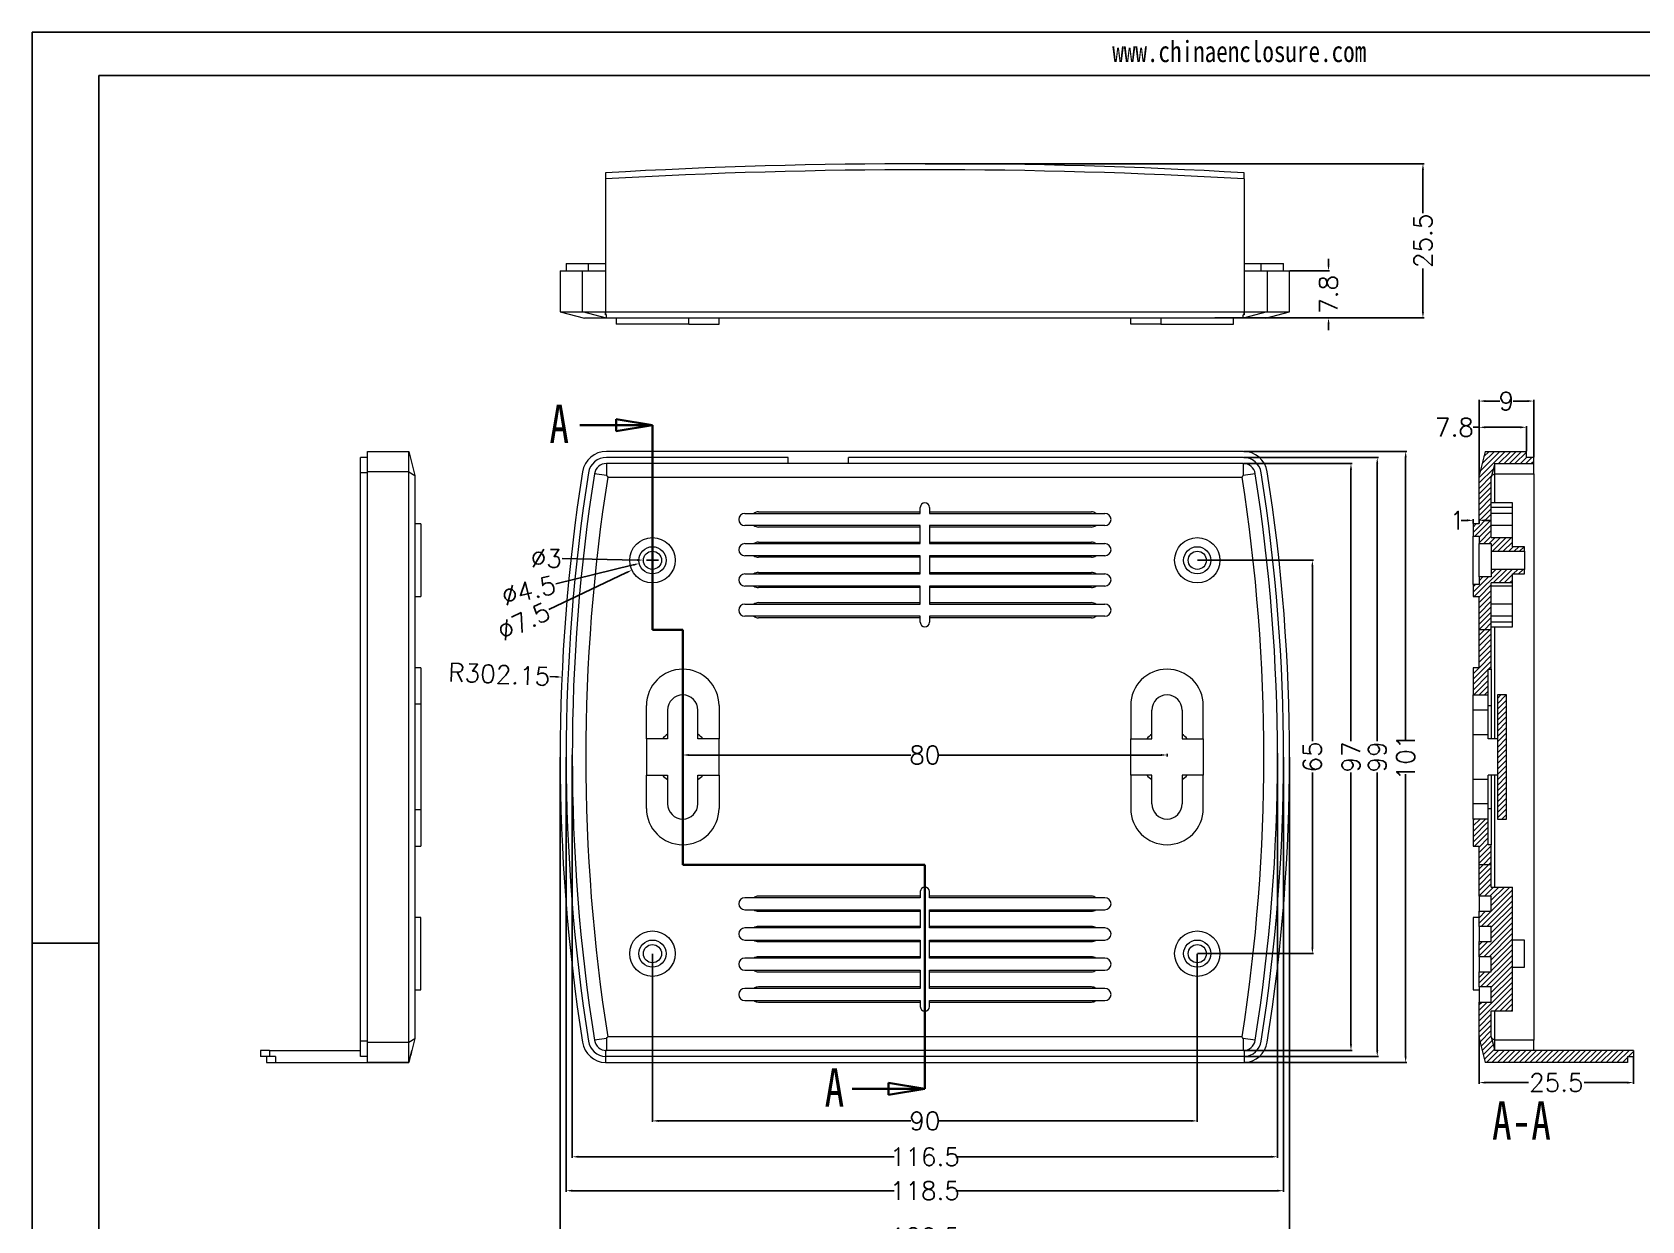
# Model space of a CAD drawing. Header units: inches. Extents: x 2543 to 3458, y 1126 to 1439.
# Drawn here: x 2543.4 to 2809.3, y 1230.3 to 1426.7 of the extents above; entities that cross this region are included whole.
import ezdxf

# ---------------------------------------------------------------- set-up
doc = ezdxf.new("R2010")
doc.units = ezdxf.units.IN
doc.header["$LTSCALE"] = 15
doc.linetypes.add('PHANTOM', pattern=[12.7, 6.35, -1.27, 1.27, -1.27, 1.27, -1.27])
doc.layers.add('文字', color=81, linetype='Continuous')
doc.styles.add('SLDTEXTSTYLE0', font='TXT', dxfattribs={"width": 0.75})
doc.styles.get("Standard").update_dxf_attribs({"font": 'txt', "bigfont": 'gbcbig.shx'})
doc.styles.add('宋体', font='', dxfattribs={"width": 0.8, "height": 3.5})
doc.styles.get('宋体').set_extended_font_data('SimSun')
doc.dimstyles.new('3', dxfattribs={"dimtxt": 3, "dimasz": 1, "dimexe": 0.18, "dimexo": 0.0625, "dimgap": 0.09, "dimtad": 0, "dimdsep": 46, "dimtxsty": 'Standard', "dimcen": 1, "dimclrd": 3, "dimclre": 3, "dimadec": 0, "dimazin": 2, "dimtfac": 1, "dimtofl": 0, "dimtmove": 0, "dimatfit": 3, "dimfxl": 1, "dimtolj": 1, "dimtzin": 0, "dimarcsym": 0})
pattern_1 = [(45, (-1850.97216, -191.9409), (-0.44901281, 0.44901281), [])]

# ---------------------------------------------------------------- blocks, each defined once
blk = doc.blocks.new('_CLOSED')
at = {"color": 0, "linetype": 'ByBlock', "lineweight": -2}
for p, q in [((-1, 0.166667), (0, 0)), ((-1, 0.166667), (-1, -0.166667)), ((0, 0), (-1, -0.166667)), ((0, 0), (-1, 0))]:
    blk.add_line(p, q, dxfattribs=at)
blk = doc.blocks.new('*D260')
at = {"color": 3, "lineweight": -2}
for p, q in [((2645.82, 1274.37), (2645.82, 1246.61)), ((2735.82, 1274.37), (2735.82, 1246.61)), ((2646.82, 1246.79), (2688.48, 1246.79)), ((2734.82, 1246.79), (2693.16, 1246.79))]:
    blk.add_line(p, q, dxfattribs=at)
at = {"color": 3}
for points in [[(2646.82, 1246.96), (2646.82, 1246.62), (2645.82, 1246.79)], [(2734.82, 1246.96), (2734.82, 1246.62), (2735.82, 1246.79)]]:
    blk.add_solid(points, dxfattribs=at)
at = {"layer": 'Defpoints', "color": 0}
for p in [(2645.82, 1274.43), (2735.82, 1274.43), (2735.82, 1246.79)]:
    blk.add_point(p, dxfattribs=at)
at = {"color": 0, "insert": (2690.82, 1246.79), "char_height": 3, "attachment_point": 5}
blk.add_mtext('\\A1;90', dxfattribs=at)
blk = doc.blocks.new('*D261')
at = {"color": 3, "lineweight": -2}
for p, q in [((2650.82, 1303.7), (2650.82, 1307.43)), ((2651.82, 1307.25), (2688.48, 1307.25)), ((2729.82, 1307.25), (2693.16, 1307.25)), ((2730.82, 1306.99), (2730.82, 1307.43))]:
    blk.add_line(p, q, dxfattribs=at)
at = {"color": 3}
for points in [[(2651.82, 1307.42), (2651.82, 1307.09), (2650.82, 1307.25)], [(2729.82, 1307.42), (2729.82, 1307.09), (2730.82, 1307.25)]]:
    blk.add_solid(points, dxfattribs=at)
at = {"layer": 'Defpoints', "color": 0}
for p in [(2730.82, 1307.25), (2730.82, 1306.93), (2650.82, 1303.64)]:
    blk.add_point(p, dxfattribs=at)
at = {"color": 0, "insert": (2690.82, 1307.25), "char_height": 3, "attachment_point": 5}
blk.add_mtext('\\A1;80', dxfattribs=at)
blk = doc.blocks.new('*D262')
at = {"color": 3, "lineweight": -2}
for p, q in [((2632.57, 1307.29), (2632.57, 1240.68)), ((2749.07, 1307.57), (2749.07, 1240.68)), ((2633.57, 1240.86), (2685.73, 1240.86)), ((2748.07, 1240.86), (2695.91, 1240.86))]:
    blk.add_line(p, q, dxfattribs=at)
at = {"color": 3}
for points in [[(2633.57, 1241.03), (2633.57, 1240.7), (2632.57, 1240.86)], [(2748.07, 1241.03), (2748.07, 1240.7), (2749.07, 1240.86)]]:
    blk.add_solid(points, dxfattribs=at)
at = {"layer": 'Defpoints', "color": 0}
for p in [(2632.57, 1307.36), (2749.07, 1307.63), (2749.07, 1240.86)]:
    blk.add_point(p, dxfattribs=at)
at = {"color": 0, "insert": (2690.82, 1240.86), "char_height": 3, "attachment_point": 5}
blk.add_mtext('\\A1;116.5', dxfattribs=at)
blk = doc.blocks.new('*D263')
at = {"color": 3, "lineweight": -2}
for p, q in [((2631.57, 1306.87), (2631.57, 1235.08)), ((2750.07, 1306.87), (2750.07, 1235.08)), ((2632.57, 1235.26), (2685.73, 1235.26)), ((2749.07, 1235.26), (2695.91, 1235.26))]:
    blk.add_line(p, q, dxfattribs=at)
at = {"color": 3}
for points in [[(2632.57, 1235.42), (2632.57, 1235.09), (2631.57, 1235.26)], [(2749.07, 1235.42), (2749.07, 1235.09), (2750.07, 1235.26)]]:
    blk.add_solid(points, dxfattribs=at)
at = {"layer": 'Defpoints', "color": 0}
for p in [(2631.57, 1306.93), (2750.07, 1306.93), (2631.57, 1235.26)]:
    blk.add_point(p, dxfattribs=at)
at = {"color": 0, "insert": (2690.82, 1235.26), "char_height": 3, "attachment_point": 5}
blk.add_mtext('\\A1;118.5', dxfattribs=at)
blk = doc.blocks.new('*D264')
at = {"color": 3, "lineweight": -2}
for p, q in [((2630.57, 1306.87), (2630.57, 1227.43)), ((2751.07, 1306.87), (2751.07, 1227.43)), ((2631.57, 1227.61), (2685.48, 1227.61)), ((2750.07, 1227.61), (2696.16, 1227.61))]:
    blk.add_line(p, q, dxfattribs=at)
at = {"color": 3}
for points in [[(2631.57, 1227.78), (2631.57, 1227.45), (2630.57, 1227.61)], [(2750.07, 1227.78), (2750.07, 1227.45), (2751.07, 1227.61)]]:
    blk.add_solid(points, dxfattribs=at)
at = {"layer": 'Defpoints', "color": 0}
for p in [(2630.57, 1306.93), (2751.07, 1306.93), (2630.57, 1227.61)]:
    blk.add_point(p, dxfattribs=at)
at = {"color": 0, "insert": (2690.82, 1227.61), "char_height": 3, "attachment_point": 5}
blk.add_mtext('\\A1;120.5', dxfattribs=at)
blk = doc.blocks.new('*D265')
at = {"color": 3, "lineweight": -2}
for p, q in [((2735.88, 1339.43), (2755.02, 1339.43)), ((2754.84, 1338.43), (2754.84, 1309.52)), ((2754.84, 1275.43), (2754.84, 1304.34)), ((2735.88, 1274.43), (2755.02, 1274.43))]:
    blk.add_line(p, q, dxfattribs=at)
at = {"color": 3}
for points in [[(2754.67, 1338.43), (2755, 1338.43), (2754.84, 1339.43)], [(2754.67, 1275.43), (2755, 1275.43), (2754.84, 1274.43)]]:
    blk.add_solid(points, dxfattribs=at)
at = {"layer": 'Defpoints', "color": 0}
for p in [(2735.82, 1339.43), (2735.82, 1274.43), (2754.84, 1274.43)]:
    blk.add_point(p, dxfattribs=at)
at = {"color": 0, "insert": (2754.84, 1306.93), "char_height": 3, "attachment_point": 5, "rotation": 90}
blk.add_mtext('\\A1;65', dxfattribs=at)
blk = doc.blocks.new('*D266')
at = {"color": 3, "lineweight": -2}
for p, q in [((2743.49, 1355.43), (2761.39, 1355.43)), ((2761.21, 1354.43), (2761.21, 1309.52)), ((2761.21, 1259.43), (2761.21, 1304.34)), ((2743.49, 1258.43), (2761.39, 1258.43))]:
    blk.add_line(p, q, dxfattribs=at)
at = {"color": 3}
for points in [[(2761.04, 1354.43), (2761.38, 1354.43), (2761.21, 1355.43)], [(2761.04, 1259.43), (2761.38, 1259.43), (2761.21, 1258.43)]]:
    blk.add_solid(points, dxfattribs=at)
at = {"layer": 'Defpoints', "color": 0}
for p in [(2743.42, 1355.43), (2743.42, 1258.43), (2761.21, 1258.43)]:
    blk.add_point(p, dxfattribs=at)
at = {"color": 0, "insert": (2761.21, 1306.93), "char_height": 3, "attachment_point": 5, "rotation": 90}
blk.add_mtext('\\A1;97', dxfattribs=at)
blk = doc.blocks.new('*D267')
at = {"color": 3, "lineweight": -2}
for p, q in [((2743.49, 1356.43), (2765.73, 1356.43)), ((2765.55, 1355.43), (2765.55, 1309.52)), ((2765.55, 1258.43), (2765.55, 1304.34)), ((2743.63, 1257.43), (2765.73, 1257.43))]:
    blk.add_line(p, q, dxfattribs=at)
at = {"color": 3}
for points in [[(2765.39, 1355.43), (2765.72, 1355.43), (2765.55, 1356.43)], [(2765.39, 1258.43), (2765.72, 1258.43), (2765.55, 1257.43)]]:
    blk.add_solid(points, dxfattribs=at)
at = {"layer": 'Defpoints', "color": 0}
for p in [(2743.42, 1356.43), (2765.55, 1356.43), (2743.57, 1257.43)]:
    blk.add_point(p, dxfattribs=at)
at = {"color": 0, "insert": (2765.55, 1306.93), "char_height": 3, "attachment_point": 5, "rotation": 90}
blk.add_mtext('\\A1;99', dxfattribs=at)
blk = doc.blocks.new('*D268')
at = {"color": 3, "lineweight": -2}
for p, q in [((2743.49, 1357.43), (2770.42, 1357.43)), ((2770.24, 1356.43), (2770.24, 1309.77)), ((2770.24, 1257.43), (2770.24, 1304.09)), ((2743.49, 1256.43), (2770.42, 1256.43))]:
    blk.add_line(p, q, dxfattribs=at)
at = {"color": 3}
for points in [[(2770.08, 1356.43), (2770.41, 1356.43), (2770.24, 1357.43)], [(2770.08, 1257.43), (2770.41, 1257.43), (2770.24, 1256.43)]]:
    blk.add_solid(points, dxfattribs=at)
at = {"layer": 'Defpoints', "color": 0}
for p in [(2743.42, 1357.43), (2743.42, 1256.43), (2770.24, 1256.43)]:
    blk.add_point(p, dxfattribs=at)
at = {"color": 0, "insert": (2770.24, 1306.93), "char_height": 3, "attachment_point": 5, "rotation": 90}
blk.add_mtext('\\A1;101', dxfattribs=at)
blk = doc.blocks.new('*D269')
at = {"color": 3, "lineweight": -2}
for p, q in [((2782.39, 1361.41), (2781.39, 1361.41)), ((2782.39, 1353.49), (2782.39, 1361.59)), ((2789.19, 1361.41), (2783.39, 1361.41)), ((2790.19, 1357.49), (2790.19, 1361.59))]:
    blk.add_line(p, q, dxfattribs=at)
at = {"color": 3}
for points in [[(2783.39, 1361.57), (2783.39, 1361.24), (2782.39, 1361.41)], [(2789.19, 1361.57), (2789.19, 1361.24), (2790.19, 1361.41)]]:
    blk.add_solid(points, dxfattribs=at)
at = {"layer": 'Defpoints', "color": 0}
for p in [(2790.19, 1361.41), (2790.19, 1357.43), (2782.39, 1353.43)]:
    blk.add_point(p, dxfattribs=at)
at = {"color": 0, "insert": (2778.3, 1361.41), "char_height": 3, "attachment_point": 5}
blk.add_mtext('\\A1;7.8', dxfattribs=at)
blk = doc.blocks.new('*D270')
at = {"color": 3, "lineweight": -2}
for p, q in [((2782.39, 1353.49), (2782.39, 1365.92)), ((2783.39, 1365.74), (2785.8, 1365.74)), ((2790.39, 1365.74), (2787.98, 1365.74)), ((2791.39, 1356.49), (2791.39, 1365.92))]:
    blk.add_line(p, q, dxfattribs=at)
at = {"color": 3}
for points in [[(2783.39, 1365.91), (2783.39, 1365.58), (2782.39, 1365.74)], [(2790.39, 1365.91), (2790.39, 1365.58), (2791.39, 1365.74)]]:
    blk.add_solid(points, dxfattribs=at)
at = {"layer": 'Defpoints', "color": 0}
for p in [(2791.39, 1365.74), (2791.39, 1356.43), (2782.39, 1353.43)]:
    blk.add_point(p, dxfattribs=at)
at = {"color": 0, "insert": (2786.89, 1365.74), "char_height": 3, "attachment_point": 5}
blk.add_mtext('\\A1;9', dxfattribs=at)
blk = doc.blocks.new('*D271')
at = {"color": 3, "lineweight": -2}
for p, q in [((2780.39, 1346.03), (2779.39, 1346.03)), ((2781.39, 1345.49), (2781.39, 1346.21)), ((2782.39, 1345.49), (2782.39, 1346.21)), ((2783.39, 1346.03), (2784.39, 1346.03))]:
    blk.add_line(p, q, dxfattribs=at)
at = {"color": 3}
for points in [[(2780.39, 1346.2), (2780.39, 1345.86), (2781.39, 1346.03)], [(2783.39, 1346.2), (2783.39, 1345.86), (2782.39, 1346.03)]]:
    blk.add_solid(points, dxfattribs=at)
at = {"layer": 'Defpoints', "color": 0}
for p in [(2781.39, 1346.03), (2781.39, 1345.43), (2782.39, 1345.43)]:
    blk.add_point(p, dxfattribs=at)
at = {"color": 0, "insert": (2778.8, 1346.03), "char_height": 3, "attachment_point": 5}
blk.add_mtext('\\A1;1', dxfattribs=at)
blk = doc.blocks.new('*D272')
at = {"color": 3, "lineweight": -2}
for p, q in [((2782.39, 1260.89), (2782.39, 1252.94)), ((2807.89, 1257.37), (2807.89, 1252.94)), ((2783.39, 1253.12), (2790.55, 1253.12)), ((2806.89, 1253.12), (2799.73, 1253.12))]:
    blk.add_line(p, q, dxfattribs=at)
at = {"color": 3}
for points in [[(2783.39, 1253.28), (2783.39, 1252.95), (2782.39, 1253.12)], [(2806.89, 1253.28), (2806.89, 1252.95), (2807.89, 1253.12)]]:
    blk.add_solid(points, dxfattribs=at)
at = {"layer": 'Defpoints', "color": 0}
for p in [(2782.39, 1260.95), (2807.89, 1257.43), (2807.89, 1253.12)]:
    blk.add_point(p, dxfattribs=at)
at = {"color": 0, "insert": (2795.14, 1253.12), "char_height": 3, "attachment_point": 5}
blk.add_mtext('\\A1;25.5', dxfattribs=at)
blk = doc.blocks.new('*D273')
at = {"color": 3, "lineweight": -2}
for p, q in [((2645.82, 1338.43), (2645.82, 1340.43)), ((2630.88, 1339.71), (2643.32, 1339.47)), ((2644.82, 1339.43), (2646.82, 1339.43))]:
    blk.add_line(p, q, dxfattribs=at)
at = {"color": 3}
blk.add_solid([(2643.32, 1339.64), (2643.32, 1339.31), (2644.32, 1339.46)], dxfattribs=at)
at = {"layer": 'Defpoints', "color": 0}
for p in [(2644.32, 1339.46), (2647.32, 1339.4)]:
    blk.add_point(p, dxfattribs=at)
at = {"color": 0, "insert": (2628.29, 1339.75), "char_height": 3, "attachment_point": 5, "rotation": 358.9368}
blk.add_mtext('\\A1;∅3', dxfattribs=at)
blk = doc.blocks.new('*D274')
at = {"color": 3, "lineweight": -2}
for p, q in [((2645.82, 1338.43), (2645.82, 1340.43)), ((2629.84, 1335.54), (2642.66, 1338.66)), ((2644.82, 1339.43), (2646.82, 1339.43))]:
    blk.add_line(p, q, dxfattribs=at)
at = {"color": 3}
blk.add_solid([(2642.62, 1338.82), (2642.7, 1338.5), (2643.64, 1338.9)], dxfattribs=at)
at = {"layer": 'Defpoints', "color": 0}
for p in [(2643.64, 1338.9), (2648.01, 1339.96)]:
    blk.add_point(p, dxfattribs=at)
at = {"color": 0, "insert": (2625.38, 1334.45), "char_height": 3, "attachment_point": 5, "rotation": 13.6869}
blk.add_mtext('\\A1;∅4.5', dxfattribs=at)
blk = doc.blocks.new('*D275')
at = {"color": 3, "lineweight": -2}
for p, q in [((2645.82, 1338.43), (2645.82, 1340.43)), ((2644.82, 1339.43), (2646.82, 1339.43)), ((2628.71, 1331.29), (2641.53, 1337.39))]:
    blk.add_line(p, q, dxfattribs=at)
at = {"color": 3}
blk.add_solid([(2641.46, 1337.54), (2641.6, 1337.24), (2642.44, 1337.82)], dxfattribs=at)
at = {"layer": 'Defpoints', "color": 0}
for p in [(2649.21, 1341.04), (2642.44, 1337.82)]:
    blk.add_point(p, dxfattribs=at)
at = {"color": 0, "insert": (2624.57, 1329.32), "char_height": 3, "attachment_point": 5, "rotation": 25.4395}
blk.add_mtext('\\A1;∅7.5', dxfattribs=at)
blk = doc.blocks.new('*D276')
at = {"color": 3, "lineweight": -2}
for p, q in [((2628.86, 1320.21), (2629.86, 1320.17)), ((2931.73, 1306.93), (2933.73, 1306.93)), ((2932.73, 1305.93), (2932.73, 1307.93))]:
    blk.add_line(p, q, dxfattribs=at)
at = {"color": 3}
blk.add_solid([(2629.87, 1320.34), (2629.85, 1320), (2630.86, 1320.13)], dxfattribs=at)
at = {"layer": 'Defpoints', "color": 0}
for p in [(2630.86, 1320.13), (2932.73, 1306.93)]:
    blk.add_point(p, dxfattribs=at)
at = {"color": 0, "insert": (2620.53, 1320.58), "char_height": 3, "attachment_point": 5, "rotation": 357.4963}
blk.add_mtext('\\A1;R302.15', dxfattribs=at)
blk = doc.blocks.new('*D283')
at = {"color": 3, "lineweight": -2}
for p, q in [((2690.88, 1404.97), (2773.28, 1404.97)), ((2773.1, 1403.97), (2773.1, 1396.81)), ((2773.1, 1380.47), (2773.1, 1387.63)), ((2740.77, 1379.47), (2773.28, 1379.47))]:
    blk.add_line(p, q, dxfattribs=at)
at = {"color": 3}
for points in [[(2772.93, 1403.97), (2773.27, 1403.97), (2773.1, 1404.97)], [(2772.93, 1380.47), (2773.27, 1380.47), (2773.1, 1379.47)]]:
    blk.add_solid(points, dxfattribs=at)
at = {"layer": 'Defpoints', "color": 0}
for p in [(2690.82, 1404.97), (2773.1, 1404.97), (2740.71, 1379.47)]:
    blk.add_point(p, dxfattribs=at)
at = {"color": 0, "insert": (2773.1, 1392.22), "char_height": 3, "attachment_point": 5, "rotation": 90}
blk.add_mtext('\\A1;25.5', dxfattribs=at)
blk = doc.blocks.new('*D284')
at = {"color": 3, "lineweight": -2}
for p, q in [((2757.5, 1388.27), (2757.5, 1389.27)), ((2751.13, 1387.27), (2757.68, 1387.27)), ((2738.7, 1379.47), (2757.68, 1379.47)), ((2757.5, 1378.47), (2757.5, 1377.47))]:
    blk.add_line(p, q, dxfattribs=at)
at = {"color": 3}
for points in [[(2757.34, 1388.27), (2757.67, 1388.27), (2757.5, 1387.27)], [(2757.34, 1378.47), (2757.67, 1378.47), (2757.5, 1379.47)]]:
    blk.add_solid(points, dxfattribs=at)
at = {"layer": 'Defpoints', "color": 0}
for p in [(2751.07, 1387.27), (2757.5, 1387.27), (2738.64, 1379.47)]:
    blk.add_point(p, dxfattribs=at)
at = {"color": 0, "insert": (2757.5, 1383.37), "char_height": 3, "attachment_point": 5, "rotation": 90}
blk.add_mtext('\\A1;7.8', dxfattribs=at)

msp = doc.modelspace()

# ---------------------------------------------------------------- hatches: boundary and pattern name
at = {"linetype": 'Continuous', "lineweight": 0}
h = msp.add_hatch(dxfattribs=at)
h.set_pattern_fill('ANSI31', color=4, scale=0.2, style=0)
h.set_pattern_definition(pattern_1)
h.paths.add_polyline_path([(2784.954, 1355.428), (2791.392, 1355.428), (2791.392, 1356.428), (2790.192, 1356.428), (2790.192, 1357.428), (2783.392, 1357.428), (2782.392, 1353.428), (2782.392, 1345.428), (2781.392, 1345.428), (2781.392, 1343.428), (2782.392, 1343.428), (2782.392, 1342.178), (2784.392, 1342.178), (2784.392, 1340.928), (2789.892, 1340.928), (2789.892, 1341.678), (2787.892, 1341.678), (2787.892, 1343.178), (2784.392, 1343.178), (2784.392, 1353.181)], flags=0)
h = msp.add_hatch(dxfattribs=at)
h.set_pattern_fill('ANSI31', color=4, scale=0.2, style=0)
h.set_pattern_definition(pattern_1)
h.paths.add_polyline_path([(2782.392, 1327.939), (2784.392, 1327.939), (2784.392, 1335.678), (2787.892, 1335.678), (2787.892, 1337.178), (2789.892, 1337.178), (2789.892, 1337.928), (2784.392, 1337.928), (2784.392, 1336.678), (2782.392, 1336.678), (2782.392, 1335.428), (2781.392, 1335.428), (2781.392, 1333.428), (2782.392, 1333.428)], flags=0)
h = msp.add_hatch(dxfattribs=at)
h.set_pattern_fill('ANSI31', color=4, scale=0.2, style=0)
h.set_pattern_definition(pattern_1)
h.paths.add_polyline_path([(2782.392, 1327.939), (2782.392, 1321.678), (2781.392, 1321.678), (2781.392, 1317.178), (2783.892, 1317.178), (2783.892, 1321.428), (2784.392, 1321.428), (2784.392, 1327.939)], flags=0)
h = msp.add_hatch(dxfattribs=at)
h.set_pattern_fill('ANSI31', color=4, scale=0.2, style=0)
h.set_pattern_definition(pattern_1)
h.paths.add_polyline_path([(2785.392, 1317.178), (2785.392, 1296.678), (2786.892, 1296.678), (2786.892, 1317.178)], flags=0)
h = msp.add_hatch(dxfattribs=at)
h.set_pattern_fill('ANSI31', color=4, scale=0.2, style=0)
h.set_pattern_definition(pattern_1)
h.paths.add_polyline_path([(2782.392, 1292.178), (2782.392, 1289.096), (2784.392, 1289.096), (2784.392, 1292.428), (2783.892, 1292.428), (2783.892, 1296.678), (2781.392, 1296.678), (2781.392, 1292.178)], flags=0)
h = msp.add_hatch(dxfattribs=at)
h.set_pattern_fill('ANSI31', color=4, scale=0.2, style=0)
h.set_pattern_definition(pattern_1)
h.paths.add_polyline_path([(2782.392, 1289.096), (2782.392, 1283.928), (2784.392, 1283.928), (2784.392, 1281.428), (2782.392, 1281.428), (2782.392, 1278.928), (2784.392, 1278.928), (2784.392, 1276.428), (2782.392, 1276.428), (2782.392, 1273.928), (2784.392, 1273.928), (2784.392, 1271.428), (2782.392, 1271.428), (2782.392, 1268.928), (2784.392, 1268.928), (2784.392, 1266.428), (2782.392, 1266.428), (2782.392, 1260.428), (2783.392, 1256.428), (2806.892, 1256.428), (2806.892, 1257.428), (2807.892, 1257.428), (2807.892, 1258.428), (2784.954, 1258.428), (2784.392, 1260.674), (2784.392, 1264.928), (2787.892, 1264.928), (2787.892, 1285.428), (2784.392, 1285.428), (2784.392, 1289.096)], flags=0)

# ---------------------------------------------------------------- linework, layer by layer
for p, q in [((2543.358, 1426.7), (2969.119, 1426.7)), ((2543.358, 1426.7), (2543.358, 1125.657)), ((2554.375, 1419.533), (2961.952, 1419.533)), ((2554.375, 1419.533), (2554.375, 1132.824)), ((2554.375, 1276.179), (2543.358, 1276.179)), ((2543.358, 1265.029), (2543.358, 1125.657))]:
    msp.add_line(p, q)
at = {"color": 7, "linetype": 'Continuous', "lineweight": 15}
for p, q in [((2638.071, 1403.465), (2638.071, 1402.464)), ((2638.071, 1402.464), (2638.071, 1380.465)), ((2743.571, 1402.464), (2743.571, 1403.465)), ((2743.571, 1402.464), (2743.571, 1380.465)), ((2631.571, 1388.465), (2631.571, 1387.265)), ((2631.571, 1388.465), (2635.257, 1388.465)), ((2635.257, 1387.265), (2635.257, 1388.465)), ((2635.257, 1388.465), (2638.071, 1388.465)), ((2743.571, 1388.465), (2746.386, 1388.465)), ((2746.386, 1387.265), (2746.386, 1388.465)), ((2746.386, 1388.465), (2750.071, 1388.465)), ((2750.071, 1387.265), (2750.071, 1388.465)), ((2630.571, 1387.265), (2630.571, 1380.465)), ((2630.571, 1387.265), (2634.269, 1387.265)), ((2634.269, 1380.465), (2634.269, 1387.265)), ((2634.269, 1387.265), (2638.071, 1387.265)), ((2743.571, 1387.265), (2747.374, 1387.265)), ((2747.374, 1387.265), (2747.374, 1380.465)), ((2747.374, 1387.265), (2751.071, 1387.265)), ((2751.071, 1380.465), (2751.071, 1387.265)), ((2630.571, 1380.465), (2634.571, 1379.465)), ((2630.571, 1380.465), (2634.269, 1380.465)), ((2634.269, 1380.465), (2638.071, 1380.465)), ((2638.22, 1379.465), (2634.269, 1380.465)), ((2638.071, 1380.465), (2743.571, 1380.465)), ((2638.071, 1379.965), (2638.071, 1380.465)), ((2747.374, 1380.465), (2743.423, 1379.465)), ((2743.571, 1380.465), (2743.571, 1379.965)), ((2743.571, 1380.465), (2747.374, 1380.465)), ((2747.071, 1379.465), (2751.071, 1380.465)), ((2747.374, 1380.465), (2751.071, 1380.465)), ((2638.22, 1379.465), (2634.571, 1379.465)), ((2638.22, 1379.965), (2638.071, 1379.965)), ((2638.22, 1379.465), (2638.22, 1379.965)), ((2743.423, 1379.465), (2638.22, 1379.465)), ((2639.821, 1379.465), (2639.821, 1378.465)), ((2651.821, 1378.465), (2639.821, 1378.465)), ((2651.821, 1378.465), (2651.821, 1379.465)), ((2651.821, 1378.465), (2656.821, 1378.465)), ((2656.821, 1378.465), (2656.821, 1379.465)), ((2724.821, 1378.465), (2724.821, 1379.465)), ((2729.821, 1378.465), (2724.821, 1378.465)), ((2729.821, 1379.465), (2729.821, 1378.465)), ((2729.821, 1378.465), (2741.821, 1378.465)), ((2741.821, 1378.465), (2741.821, 1379.465)), ((2743.571, 1379.965), (2743.423, 1379.965)), ((2743.423, 1379.465), (2743.423, 1379.965)), ((2747.071, 1379.465), (2743.423, 1379.465)), ((2598.77, 1356.428), (2597.57, 1356.428)), ((2597.57, 1353.896), (2597.57, 1356.428)), ((2598.77, 1357.428), (2605.57, 1357.428)), ((2598.77, 1354.052), (2598.77, 1357.428)), ((2605.57, 1357.428), (2606.57, 1353.428)), ((2605.57, 1354.052), (2605.57, 1357.428)), ((2743.423, 1357.428), (2638.22, 1357.428)), ((2668.22, 1356.428), (2638.22, 1356.428)), ((2668.22, 1355.428), (2668.22, 1356.428)), ((2678.22, 1355.428), (2678.22, 1356.428)), ((2743.423, 1356.428), (2678.22, 1356.428)), ((2783.392, 1357.428), (2782.392, 1353.428)), ((2783.392, 1357.428), (2790.192, 1357.428)), ((2790.192, 1356.428), (2790.192, 1357.428)), ((2791.392, 1356.428), (2790.192, 1356.428)), ((2791.392, 1355.428), (2791.392, 1356.428)), ((2598.77, 1353.896), (2597.57, 1353.896)), ((2597.57, 1259.96), (2597.57, 1353.896)), ((2605.57, 1354.052), (2598.77, 1354.052)), ((2598.77, 1259.804), (2598.77, 1354.052)), ((2605.57, 1259.804), (2605.57, 1354.052)), ((2605.57, 1354.052), (2606.57, 1353.428)), ((2606.57, 1353.428), (2606.57, 1260.428)), ((2638.22, 1353.428), (2636.244, 1353.74)), ((2668.22, 1355.428), (2638.22, 1355.428)), ((2638.22, 1355.428), (2638.22, 1353.428)), ((2678.22, 1355.428), (2668.22, 1355.428)), ((2743.423, 1355.428), (2678.22, 1355.428)), ((2743.423, 1355.428), (2743.423, 1353.428)), ((2745.399, 1353.74), (2743.423, 1353.428)), ((2782.392, 1345.428), (2782.392, 1353.428)), ((2784.954, 1355.428), (2784.392, 1353.181)), ((2784.954, 1353.74), (2784.454, 1353.428)), ((2784.954, 1355.428), (2791.392, 1355.428)), ((2784.954, 1353.74), (2784.954, 1355.428)), ((2784.954, 1348.928), (2784.954, 1353.74)), ((2784.954, 1353.74), (2791.392, 1353.74)), ((2791.392, 1353.74), (2791.392, 1355.428)), ((2791.392, 1353.74), (2791.392, 1260.116)), ((2638.43, 1353.181), (2743.213, 1353.181)), ((2784.392, 1343.178), (2784.392, 1353.181)), ((2690.071, 1347.178), (2690.071, 1348.178)), ((2691.571, 1348.178), (2691.571, 1347.178)), ((2787.892, 1348.928), (2784.392, 1348.928)), ((2787.892, 1348.178), (2784.392, 1348.178)), ((2787.892, 1348.178), (2787.892, 1348.928)), ((2787.892, 1347.178), (2787.892, 1348.178)), ((2661.071, 1347.178), (2690.071, 1347.178)), ((2663.321, 1347.428), (2690.071, 1347.428)), ((2691.571, 1347.428), (2718.321, 1347.428)), ((2691.571, 1347.178), (2720.571, 1347.178)), ((2787.892, 1347.178), (2784.392, 1347.178)), ((2787.892, 1345.178), (2787.892, 1347.178)), ((2607.57, 1345.428), (2606.57, 1345.428)), ((2607.57, 1345.428), (2607.57, 1333.428)), ((2690.071, 1345.178), (2661.071, 1345.178)), ((2690.071, 1344.928), (2663.321, 1344.928)), ((2690.071, 1342.178), (2690.071, 1345.178)), ((2691.571, 1345.178), (2691.571, 1342.178)), ((2720.571, 1345.178), (2691.571, 1345.178)), ((2718.321, 1344.928), (2691.571, 1344.928)), ((2781.392, 1345.428), (2781.392, 1343.428)), ((2782.392, 1345.428), (2781.392, 1345.428)), ((2781.392, 1343.428), (2782.392, 1343.428)), ((2781.392, 1335.428), (2781.392, 1343.428)), ((2782.392, 1343.428), (2782.392, 1342.178)), ((2787.892, 1345.178), (2784.392, 1345.178)), ((2784.392, 1343.178), (2787.892, 1343.178)), ((2787.892, 1343.178), (2787.892, 1345.178)), ((2787.892, 1341.678), (2787.892, 1343.178)), ((2661.071, 1342.178), (2690.071, 1342.178)), ((2690.071, 1340.178), (2661.071, 1340.178)), ((2663.321, 1342.428), (2690.071, 1342.428)), ((2690.071, 1337.178), (2690.071, 1340.178)), ((2691.571, 1342.428), (2718.321, 1342.428)), ((2691.571, 1342.178), (2720.571, 1342.178)), ((2691.571, 1340.178), (2691.571, 1337.178)), ((2720.571, 1340.178), (2691.571, 1340.178)), ((2782.392, 1342.178), (2784.392, 1342.178)), ((2782.392, 1336.678), (2782.392, 1342.178)), ((2784.392, 1342.178), (2784.392, 1340.928)), ((2784.392, 1340.928), (2789.892, 1340.928)), ((2784.392, 1340.928), (2784.392, 1337.928)), ((2789.892, 1341.678), (2787.892, 1341.678)), ((2789.892, 1340.928), (2789.892, 1341.678)), ((2789.892, 1340.928), (2789.892, 1337.928)), ((2690.071, 1339.928), (2663.321, 1339.928)), ((2718.321, 1339.928), (2691.571, 1339.928)), ((2784.392, 1337.928), (2784.392, 1336.678)), ((2789.892, 1337.928), (2784.392, 1337.928)), ((2789.892, 1337.178), (2789.892, 1337.928)), ((2661.071, 1337.178), (2690.071, 1337.178)), ((2690.071, 1335.178), (2661.071, 1335.178)), ((2663.321, 1337.428), (2690.071, 1337.428)), ((2690.071, 1334.928), (2663.321, 1334.928)), ((2690.071, 1332.178), (2690.071, 1335.178)), ((2691.571, 1337.428), (2718.321, 1337.428)), ((2691.571, 1337.178), (2720.571, 1337.178)), ((2691.571, 1335.178), (2691.571, 1332.178)), ((2720.571, 1335.178), (2691.571, 1335.178)), ((2718.321, 1334.928), (2691.571, 1334.928)), ((2782.392, 1335.428), (2781.392, 1335.428)), ((2781.392, 1335.428), (2781.392, 1333.428)), ((2782.392, 1336.678), (2782.392, 1335.428)), ((2784.392, 1336.678), (2782.392, 1336.678)), ((2787.892, 1335.678), (2784.392, 1335.678)), ((2784.392, 1327.939), (2784.392, 1335.678)), ((2787.892, 1335.178), (2784.392, 1335.178)), ((2787.892, 1337.178), (2789.892, 1337.178)), ((2787.892, 1335.678), (2787.892, 1337.178)), ((2787.892, 1335.178), (2787.892, 1335.678)), ((2787.892, 1332.178), (2787.892, 1335.178)), ((2606.57, 1333.428), (2607.57, 1333.428)), ((2661.071, 1332.178), (2690.071, 1332.178)), ((2663.321, 1332.428), (2690.071, 1332.428)), ((2691.571, 1332.428), (2718.321, 1332.428)), ((2691.571, 1332.178), (2720.571, 1332.178)), ((2781.392, 1333.428), (2782.392, 1333.428)), ((2782.392, 1327.939), (2782.392, 1333.428)), ((2787.892, 1332.178), (2784.392, 1332.178)), ((2787.892, 1330.178), (2787.892, 1332.178)), ((2690.071, 1330.178), (2661.071, 1330.178)), ((2690.071, 1329.928), (2663.321, 1329.928)), ((2690.071, 1329.178), (2690.071, 1330.178)), ((2691.571, 1330.178), (2691.571, 1329.178)), ((2720.571, 1330.178), (2691.571, 1330.178)), ((2718.321, 1329.928), (2691.571, 1329.928)), ((2787.892, 1330.178), (2784.392, 1330.178)), ((2787.892, 1329.178), (2787.892, 1330.178)), ((2784.392, 1327.939), (2782.392, 1327.939)), ((2782.392, 1321.678), (2782.392, 1327.939)), ((2787.892, 1329.178), (2784.392, 1329.178)), ((2784.392, 1328.428), (2787.892, 1328.428)), ((2784.392, 1321.428), (2784.392, 1327.939)), ((2784.954, 1309.928), (2784.954, 1328.428)), ((2787.892, 1328.428), (2787.892, 1329.178)), ((2607.57, 1321.678), (2606.57, 1321.678)), ((2607.57, 1321.678), (2607.57, 1315.678)), ((2782.392, 1321.678), (2781.392, 1321.678)), ((2781.392, 1321.678), (2781.392, 1317.178)), ((2783.892, 1321.428), (2784.392, 1321.428)), ((2783.892, 1317.178), (2783.892, 1321.428)), ((2784.392, 1321.428), (2784.392, 1315.428)), ((2781.392, 1317.178), (2783.892, 1317.178)), ((2781.392, 1314.678), (2781.392, 1317.178)), ((2783.892, 1314.678), (2783.892, 1317.178)), ((2786.892, 1317.178), (2785.392, 1317.178)), ((2785.392, 1317.178), (2785.392, 1296.678)), ((2786.892, 1296.678), (2786.892, 1317.178)), ((2607.57, 1315.678), (2606.57, 1315.678)), ((2607.57, 1315.678), (2607.57, 1298.178)), ((2644.821, 1309.928), (2644.821, 1315.428)), ((2648.321, 1314.678), (2648.321, 1309.928)), ((2653.321, 1309.928), (2653.321, 1314.678)), ((2656.821, 1315.428), (2656.821, 1309.928)), ((2724.821, 1315.428), (2724.821, 1309.928)), ((2728.321, 1309.928), (2728.321, 1314.678)), ((2733.321, 1314.678), (2733.321, 1309.928)), ((2736.821, 1309.928), (2736.821, 1315.428)), ((2783.892, 1314.678), (2781.392, 1314.678)), ((2781.392, 1310.669), (2781.392, 1314.678)), ((2783.892, 1315.428), (2784.392, 1315.428)), ((2783.892, 1310.669), (2783.892, 1314.678)), ((2784.392, 1315.428), (2784.392, 1309.928)), ((2644.821, 1309.928), (2644.821, 1303.928)), ((2648.321, 1309.928), (2644.821, 1309.928)), ((2656.821, 1309.928), (2653.321, 1309.928)), ((2656.821, 1303.928), (2656.821, 1309.928)), ((2724.821, 1303.928), (2724.821, 1309.928)), ((2724.821, 1309.928), (2728.321, 1309.928)), ((2733.321, 1309.928), (2736.821, 1309.928)), ((2736.821, 1309.928), (2736.821, 1303.928)), ((2781.392, 1310.669), (2783.892, 1310.669)), ((2781.392, 1303.186), (2781.392, 1310.669)), ((2783.892, 1309.928), (2783.892, 1310.669)), ((2785.392, 1309.928), (2783.892, 1309.928)), ((2644.821, 1303.928), (2648.321, 1303.928)), ((2644.821, 1298.428), (2644.821, 1303.928)), ((2648.321, 1303.928), (2648.321, 1299.178)), ((2653.321, 1303.928), (2656.821, 1303.928)), ((2653.321, 1299.178), (2653.321, 1303.928)), ((2656.821, 1303.928), (2656.821, 1298.428)), ((2728.321, 1303.928), (2724.821, 1303.928)), ((2724.821, 1303.928), (2724.821, 1298.428)), ((2728.321, 1299.178), (2728.321, 1303.928)), ((2733.321, 1303.928), (2733.321, 1299.178)), ((2736.821, 1303.928), (2733.321, 1303.928)), ((2736.821, 1298.428), (2736.821, 1303.928)), ((2783.892, 1303.186), (2781.392, 1303.186)), ((2781.392, 1299.178), (2781.392, 1303.186)), ((2785.392, 1303.928), (2783.892, 1303.928)), ((2783.892, 1303.186), (2783.892, 1303.928)), ((2783.892, 1299.178), (2783.892, 1303.186)), ((2784.392, 1303.928), (2784.392, 1298.428)), ((2784.954, 1285.428), (2784.954, 1303.928)), ((2607.57, 1298.178), (2606.57, 1298.178)), ((2607.57, 1298.178), (2607.57, 1292.178)), ((2783.892, 1299.178), (2781.392, 1299.178)), ((2781.392, 1296.678), (2781.392, 1299.178)), ((2783.892, 1296.678), (2783.892, 1299.178)), ((2783.892, 1298.428), (2784.392, 1298.428)), ((2784.392, 1298.428), (2784.392, 1292.428)), ((2781.392, 1296.678), (2781.392, 1292.178)), ((2783.892, 1296.678), (2781.392, 1296.678)), ((2783.892, 1292.428), (2783.892, 1296.678)), ((2785.392, 1296.678), (2786.892, 1296.678)), ((2784.392, 1292.428), (2783.892, 1292.428)), ((2784.392, 1289.096), (2784.392, 1292.428)), ((2606.57, 1292.178), (2607.57, 1292.178)), ((2781.392, 1292.178), (2782.392, 1292.178)), ((2782.392, 1289.096), (2782.392, 1292.178)), ((2784.392, 1289.096), (2782.392, 1289.096)), ((2782.392, 1283.928), (2782.392, 1289.096)), ((2784.392, 1285.428), (2784.392, 1289.096)), ((2690.071, 1284.678), (2690.071, 1283.678)), ((2691.571, 1283.678), (2691.571, 1284.678)), ((2784.392, 1285.428), (2787.892, 1285.428)), ((2787.892, 1264.928), (2787.892, 1285.428)), ((2690.071, 1283.678), (2661.071, 1283.678)), ((2661.071, 1281.678), (2690.071, 1281.678)), ((2690.071, 1283.928), (2663.321, 1283.928)), ((2690.071, 1281.678), (2690.071, 1278.678)), ((2718.321, 1283.928), (2691.571, 1283.928)), ((2720.571, 1283.678), (2691.571, 1283.678)), ((2691.571, 1281.678), (2720.571, 1281.678)), ((2691.571, 1278.678), (2691.571, 1281.678)), ((2784.392, 1283.928), (2782.392, 1283.928)), ((2782.392, 1283.928), (2782.392, 1281.428)), ((2784.392, 1281.428), (2784.392, 1283.928)), ((2607.57, 1280.428), (2606.57, 1280.428)), ((2607.57, 1268.428), (2607.57, 1280.428)), ((2663.321, 1281.428), (2690.071, 1281.428)), ((2691.571, 1281.428), (2718.321, 1281.428)), ((2782.392, 1280.428), (2781.392, 1280.428)), ((2781.392, 1280.428), (2781.392, 1274.428)), ((2782.392, 1281.428), (2784.392, 1281.428)), ((2782.392, 1278.928), (2782.392, 1281.428)), ((2690.071, 1278.678), (2661.071, 1278.678)), ((2661.071, 1276.678), (2690.071, 1276.678)), ((2690.071, 1278.928), (2663.321, 1278.928)), ((2663.321, 1276.428), (2690.071, 1276.428)), ((2690.071, 1276.678), (2690.071, 1273.678)), ((2718.321, 1278.928), (2691.571, 1278.928)), ((2720.571, 1278.678), (2691.571, 1278.678)), ((2691.571, 1276.678), (2720.571, 1276.678)), ((2691.571, 1273.678), (2691.571, 1276.678)), ((2691.571, 1276.428), (2718.321, 1276.428)), ((2784.392, 1278.928), (2782.392, 1278.928)), ((2782.392, 1278.928), (2782.392, 1276.428)), ((2782.392, 1276.428), (2784.392, 1276.428)), ((2782.392, 1273.928), (2782.392, 1276.428)), ((2784.392, 1276.428), (2784.392, 1278.928)), ((2789.892, 1276.678), (2787.892, 1276.678)), ((2789.892, 1272.178), (2789.892, 1276.678)), ((2690.071, 1273.678), (2661.071, 1273.678)), ((2690.071, 1273.928), (2663.321, 1273.928)), ((2718.321, 1273.928), (2691.571, 1273.928)), ((2720.571, 1273.678), (2691.571, 1273.678)), ((2781.392, 1274.428), (2781.392, 1268.428)), ((2784.392, 1273.928), (2782.392, 1273.928)), ((2782.392, 1273.928), (2782.392, 1271.428)), ((2784.392, 1271.428), (2784.392, 1273.928)), ((2661.071, 1271.678), (2690.071, 1271.678)), ((2663.321, 1271.428), (2690.071, 1271.428)), ((2690.071, 1271.678), (2690.071, 1268.678)), ((2691.571, 1268.678), (2691.571, 1271.678)), ((2691.571, 1271.678), (2720.571, 1271.678)), ((2691.571, 1271.428), (2718.321, 1271.428)), ((2782.392, 1271.428), (2784.392, 1271.428)), ((2782.392, 1268.928), (2782.392, 1271.428)), ((2787.892, 1272.178), (2789.892, 1272.178)), ((2606.57, 1268.428), (2607.57, 1268.428)), ((2690.071, 1268.678), (2661.071, 1268.678)), ((2690.071, 1268.928), (2663.321, 1268.928)), ((2718.321, 1268.928), (2691.571, 1268.928)), ((2720.571, 1268.678), (2691.571, 1268.678)), ((2781.392, 1268.428), (2782.392, 1268.428)), ((2784.392, 1268.928), (2782.392, 1268.928)), ((2782.392, 1268.928), (2782.392, 1266.428)), ((2784.392, 1266.428), (2784.392, 1268.928)), ((2661.071, 1266.678), (2690.071, 1266.678)), ((2663.321, 1266.428), (2690.071, 1266.428)), ((2690.071, 1266.678), (2690.071, 1265.678)), ((2691.571, 1265.678), (2691.571, 1266.678)), ((2691.571, 1266.678), (2720.571, 1266.678)), ((2691.571, 1266.428), (2718.321, 1266.428)), ((2782.392, 1266.428), (2784.392, 1266.428)), ((2782.392, 1260.428), (2782.392, 1266.428)), ((2787.892, 1264.928), (2784.392, 1264.928)), ((2784.392, 1260.674), (2784.392, 1264.928)), ((2784.954, 1260.116), (2784.954, 1264.928)), ((2605.57, 1259.804), (2606.57, 1260.428)), ((2606.57, 1260.428), (2606.07, 1258.428)), ((2638.22, 1260.428), (2636.244, 1260.116)), ((2638.22, 1260.428), (2638.22, 1258.428)), ((2743.213, 1260.674), (2638.43, 1260.674)), ((2743.423, 1260.428), (2743.423, 1258.428)), ((2745.399, 1260.116), (2743.423, 1260.428)), ((2782.392, 1260.428), (2783.392, 1256.428)), ((2784.392, 1260.674), (2784.954, 1258.428)), ((2784.954, 1260.116), (2784.454, 1260.428)), ((2581.07, 1258.428), (2581.07, 1257.428)), ((2582.57, 1258.428), (2581.07, 1258.428)), ((2582.57, 1258.428), (2582.57, 1257.428)), ((2582.57, 1258.428), (2597.57, 1258.428)), ((2598.77, 1259.96), (2597.57, 1259.96)), ((2597.57, 1257.431), (2597.57, 1259.96)), ((2598.77, 1259.804), (2605.57, 1259.804)), ((2598.77, 1256.43), (2598.77, 1259.804)), ((2605.57, 1256.43), (2605.57, 1259.804)), ((2605.57, 1256.428), (2606.07, 1258.428)), ((2606.068, 1258.428), (2606.07, 1258.428)), ((2638.071, 1258.428), (2638.071, 1257.428)), ((2743.571, 1258.428), (2638.071, 1258.428)), ((2743.571, 1258.428), (2743.571, 1257.428)), ((2784.954, 1258.428), (2784.954, 1260.116)), ((2791.392, 1260.116), (2784.954, 1260.116)), ((2807.892, 1258.428), (2784.954, 1258.428)), ((2791.392, 1258.428), (2791.392, 1260.116)), ((2807.892, 1258.428), (2807.892, 1257.428)), ((2582.57, 1257.428), (2581.07, 1257.428)), ((2582.07, 1257.428), (2582.07, 1256.428)), ((2582.07, 1256.428), (2583.571, 1256.428)), ((2583.571, 1257.428), (2582.57, 1257.428)), ((2583.571, 1257.428), (2583.571, 1256.428)), ((2583.571, 1256.428), (2605.57, 1256.428)), ((2598.77, 1257.431), (2597.57, 1257.431)), ((2605.57, 1256.43), (2598.77, 1256.43)), ((2743.571, 1257.428), (2638.071, 1257.428)), ((2638.071, 1257.428), (2638.071, 1256.428)), ((2638.071, 1256.428), (2743.571, 1256.428)), ((2743.571, 1257.428), (2743.571, 1256.428)), ((2806.892, 1256.428), (2783.392, 1256.428)), ((2806.892, 1257.428), (2807.892, 1257.428)), ((2806.892, 1257.428), (2806.892, 1256.428))]:
    msp.add_line(p, q, dxfattribs=at)
at = {"color": 7, "linetype": 'Continuous', "lineweight": 30}
for p, q in [((2633.821, 1361.772), (2645.821, 1361.772)), ((2678.821, 1252.084), (2690.821, 1252.084))]:
    msp.add_line(p, q, dxfattribs=at)
at = {"color": 1, "linetype": 'PHANTOM', "lineweight": 30}
for p, q in [((2645.821, 1361.772), (2645.821, 1327.939)), ((2645.821, 1327.939), (2650.821, 1327.939)), ((2650.821, 1327.939), (2650.821, 1289.096)), ((2650.821, 1289.096), (2690.821, 1289.096)), ((2690.821, 1289.096), (2690.821, 1252.084))]:
    msp.add_line(p, q, dxfattribs=at)
at = {"color": 7, "linetype": 'Continuous', "lineweight": 15}
for centre, radius in [((2645.821, 1339.428), 3.75), ((2735.821, 1339.428), 3.75), ((2645.821, 1339.428), 2.25), ((2645.821, 1339.428), 1.5), ((2735.821, 1339.428), 2.25), ((2735.821, 1339.428), 1.5), ((2645.821, 1274.428), 3.75), ((2645.821, 1274.428), 2.25), ((2735.821, 1274.428), 3.75), ((2735.821, 1274.428), 2.25), ((2645.821, 1274.428), 1.5), ((2735.821, 1274.428), 1.5)]:
    msp.add_circle(centre, radius, dxfattribs=at)
for centre, radius, start, end in [((2690.821, 476.695), 928.271, 86.74235, 93.25765), ((2690.821, 476.695), 927.271, 86.738833, 93.261167), ((2638.22, 1353.428), 4, 90, 171.02755), ((2638.22, 1353.428), 3, 90, 171.02755), ((2743.423, 1353.428), 4, 8.97245, 90), ((2743.423, 1353.428), 3, 8.97245, 90), ((2932.726, 1306.928), 302.154, 171.02755, 188.97245), ((2932.726, 1306.928), 301.154, 171.02755, 188.97245), ((2932.726, 1306.928), 300.154, 171.02755, 188.97245), ((2638.22, 1353.428), 2, 90, 171.02755), ((2743.423, 1353.428), 2, 8.97245, 90), ((2448.917, 1306.928), 300.154, 351.02755, 8.97245), ((2448.917, 1306.928), 301.154, 351.02755, 8.97245), ((2448.917, 1306.928), 302.154, 351.02755, 8.97245), ((2932.726, 1306.928), 297.908, 171.06801, 188.93199), ((2448.917, 1306.928), 297.908, 351.06801, 8.93199), ((2690.821, 1348.178), 0.75, 0, 180), ((2661.071, 1346.178), 1, 90, 270), ((2663.321, 1346.178), 1.25, 90, 126.8699), ((2718.321, 1346.178), 1.25, 53.1301, 90), ((2720.571, 1346.178), 1, 270, 90), ((2663.321, 1346.178), 1.25, 233.1301, 270), ((2718.321, 1346.178), 1.25, 270, 306.8699), ((2661.071, 1341.178), 1, 90, 270), ((2663.321, 1341.178), 1.25, 90, 126.8699), ((2663.321, 1341.178), 1.25, 233.1301, 270), ((2718.321, 1341.178), 1.25, 53.1301, 90), ((2718.321, 1341.178), 1.25, 270, 306.8699), ((2720.571, 1341.178), 1, 270, 90), ((2661.071, 1336.178), 1, 90, 270), ((2663.321, 1336.178), 1.25, 90, 126.8699), ((2663.321, 1336.178), 1.25, 233.1301, 270), ((2718.321, 1336.178), 1.25, 53.1301, 90), ((2718.321, 1336.178), 1.25, 270, 306.8699), ((2720.571, 1336.178), 1, 270, 90), ((2661.071, 1331.178), 1, 90, 270), ((2663.321, 1331.178), 1.25, 90, 126.8699), ((2718.321, 1331.178), 1.25, 53.1301, 90), ((2720.571, 1331.178), 1, 270, 90), ((2663.321, 1331.178), 1.25, 233.1301, 270), ((2718.321, 1331.178), 1.25, 270, 306.8699), ((2690.821, 1329.178), 0.75, 180, 0), ((2650.821, 1315.428), 6, 0, 180), ((2730.821, 1315.428), 6, 0, 180), ((2650.821, 1314.678), 2.5, 0, 180), ((2730.821, 1314.678), 2.5, 0, 180), ((2650.821, 1306.928), 4.5, 123.74899, 138.18969), ((2650.821, 1306.928), 4.5, 41.81031, 56.25101), ((2730.821, 1306.928), 4.5, 123.74899, 138.18969), ((2730.821, 1306.928), 4.5, 41.81031, 56.25101), ((2650.821, 1306.928), 4.5, 221.81031, 236.25101), ((2650.821, 1306.928), 4.5, 303.74899, 318.18969), ((2730.821, 1306.928), 4.5, 221.81031, 236.25101), ((2730.821, 1306.928), 4.5, 303.74899, 318.18969), ((2650.821, 1298.428), 6, 180, 0), ((2650.821, 1299.178), 2.5, 180, 0), ((2730.821, 1298.428), 6, 180, 0), ((2730.821, 1299.178), 2.5, 180, 0), ((2690.821, 1284.678), 0.75, 0, 180), ((2661.071, 1282.678), 1, 90, 270), ((2663.321, 1282.678), 1.25, 90, 126.8699), ((2663.321, 1282.678), 1.25, 233.1301, 270), ((2718.321, 1282.678), 1.25, 53.1301, 90), ((2718.321, 1282.678), 1.25, 270, 306.8699), ((2720.571, 1282.678), 1, 270, 90), ((2661.071, 1277.678), 1, 90, 270), ((2663.321, 1277.678), 1.25, 90, 126.8699), ((2663.321, 1277.678), 1.25, 233.1301, 270), ((2718.321, 1277.678), 1.25, 53.1301, 90), ((2718.321, 1277.678), 1.25, 270, 306.8699), ((2720.571, 1277.678), 1, 270, 90), ((2661.071, 1272.678), 1, 90, 270), ((2663.321, 1272.678), 1.25, 90, 126.8699), ((2718.321, 1272.678), 1.25, 53.1301, 90), ((2720.571, 1272.678), 1, 270, 90), ((2663.321, 1272.678), 1.25, 233.1301, 270), ((2718.321, 1272.678), 1.25, 270, 306.8699), ((2661.071, 1267.678), 1, 90, 270), ((2663.321, 1267.678), 1.25, 90, 126.8699), ((2718.321, 1267.678), 1.25, 53.1301, 90), ((2720.571, 1267.678), 1, 270, 90), ((2663.321, 1267.678), 1.25, 233.1301, 270), ((2690.821, 1265.678), 0.75, 180, 0), ((2718.321, 1267.678), 1.25, 270, 306.8699), ((2638.22, 1260.428), 4, 188.97245, 267.87414), ((2638.22, 1260.428), 3, 188.97245, 267.16501), ((2638.22, 1260.428), 2, 188.97245, 270), ((2743.423, 1260.428), 2, 270, 351.02755), ((2743.423, 1260.428), 3, 272.83499, 351.02755), ((2743.423, 1260.428), 4, 272.12586, 351.02755)]:
    msp.add_arc(centre, radius, start, end, dxfattribs=at)
for points in [[(2638.071, 1380.465), (2638.071, 1380.299), (2638.071, 1380.133), (2638.071, 1379.967)], [(2743.571, 1379.967), (2743.571, 1380.133), (2743.571, 1380.299), (2743.571, 1380.465)], [(2638.22, 1353.428), (2638.29, 1353.346), (2638.36, 1353.264), (2638.43, 1353.181)], [(2743.423, 1353.428), (2743.353, 1353.346), (2743.283, 1353.264), (2743.213, 1353.181)], [(2638.22, 1260.428), (2638.29, 1260.51), (2638.36, 1260.592), (2638.43, 1260.674)], [(2743.423, 1260.428), (2743.353, 1260.51), (2743.283, 1260.592), (2743.213, 1260.674)], [(2606.068, 1258.428), (2605.902, 1257.762), (2605.736, 1257.096), (2605.57, 1256.43)], [(2606.07, 1258.428), (2606.07, 1258.428), (2606.069, 1258.428), (2606.068, 1258.428)]]:
    msp.add_open_spline(points, degree=3, dxfattribs=at)

# ---------------------------------------------------------------- block references
at = {"color": 7, "linetype": 'Continuous', "lineweight": 30, "xscale": 6, "yscale": 6}
for p in [(2645.821, 1361.772), (2690.821, 1252.084)]:
    msp.add_blockref('_CLOSED', p, dxfattribs=at)

# ---------------------------------------------------------------- texts
at = {"color": 7, "linetype": 'Continuous', "char_height": 6.35, "attachment_point": 1, "style": 'SLDTEXTSTYLE0'}
for s, insert in [('A', (2628.801, 1365.154)), ('A', (2674.26, 1255.488)), ('A-A', (2784.518, 1250.04))]:
    msp.add_mtext(s, dxfattribs=dict(at, insert=insert))
at = {"layer": '文字', "color": 0, "insert": (2721.781, 1425.256), "char_height": 3.50421, "width": 61.56567, "attachment_point": 1, "style": '宋体'}
msp.add_mtext('www.chinaenclosure.com', dxfattribs=at)

# ---------------------------------------------------------------- dimensions: what is measured, and where the dimension line sits
for base, p1, p2, picture, middle in [((2773.101, 1404.965), (2740.706, 1379.465), (2690.821, 1404.965), '*D283', (2773.101, 1392.215)), ((2757.504, 1387.265), (2738.636, 1379.465), (2751.071, 1387.265), '*D284', (2757.504, 1383.365)), ((2770.244, 1256.428), (2743.423, 1357.428), (2743.423, 1256.428), '*D268', (2770.244, 1306.928)), ((2765.552, 1356.428), (2743.571, 1257.428), (2743.423, 1356.428), '*D267', (2765.552, 1306.928)), ((2761.211, 1258.428), (2743.423, 1355.428), (2743.423, 1258.428), '*D266', (2761.211, 1306.928)), ((2754.836, 1274.428), (2735.821, 1339.428), (2735.821, 1274.428), '*D265', (2754.836, 1306.928))]:
    dim = msp.add_linear_dim(base=base, p1=p1, p2=p2, angle=90, dimstyle='3')
    dim.commit()
    dim.dimension.update_dxf_attribs({"geometry": picture, "text_midpoint": middle})
for base, p1, p2, picture, middle in [((2791.392, 1365.742), (2782.392, 1353.428), (2791.392, 1356.428), '*D270', (2786.892, 1365.742)), ((2781.392, 1346.031), (2782.392, 1345.428), (2781.392, 1345.428), '*D271', (2778.802, 1346.031)), ((2730.821, 1307.253), (2650.821, 1303.638), (2730.821, 1306.928), '*D261', (2690.821, 1307.253)), ((2630.571, 1227.614), (2751.071, 1306.928), (2630.571, 1306.928), '*D264', (2690.821, 1227.614)), ((2631.571, 1235.256), (2750.071, 1306.928), (2631.571, 1306.928), '*D263', (2690.821, 1235.256)), ((2749.071, 1240.863), (2632.572, 1307.356), (2749.071, 1307.628), '*D262', (2690.821, 1240.863)), ((2735.821, 1246.791), (2645.821, 1274.428), (2735.821, 1274.428), '*D260', (2690.821, 1246.791)), ((2807.892, 1253.118), (2782.392, 1260.948), (2807.892, 1257.428), '*D272', (2795.142, 1253.118))]:
    dim = msp.add_linear_dim(base=base, p1=p1, p2=p2, dimstyle='3')
    dim.commit()
    dim.dimension.update_dxf_attribs({"geometry": picture, "text_midpoint": middle})
dim = msp.add_linear_dim(base=(2790.192, 1361.405), p1=(2782.392, 1353.428), p2=(2790.192, 1357.428), dimstyle='3')
dim.commit()
dim.dimension.update_dxf_attribs({"geometry": '*D269', "text_midpoint": (2778.302, 1361.405), "dimtype": 160})
for p1, p2, picture, middle in [((2649.208, 1341.039), (2642.435, 1337.817), '*D275', (2624.566, 1329.317)), ((2648.008, 1339.96), (2643.635, 1338.895), '*D274', (2625.378, 1334.449)), ((2647.321, 1339.4), (2644.322, 1339.456), '*D273', (2628.288, 1339.753))]:
    dim = msp.add_diameter_dim_2p(p1=p1, p2=p2, dimstyle='3')
    dim.commit()
    dim.dimension.update_dxf_attribs({"geometry": picture, "text_midpoint": middle, "dimtype": 163})
dim = msp.add_radius_dim(center=(2932.726, 1306.928), mpoint=(2630.86, 1320.127), dimstyle='3')
dim.commit()
dim.dimension.update_dxf_attribs({"geometry": '*D276', "text_midpoint": (2620.53, 1320.578)})

doc.saveas('drawing.dxf')
